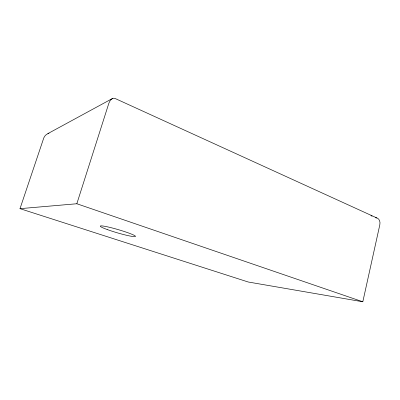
<?xml version="1.0" encoding="UTF-8"?>
<svg xmlns="http://www.w3.org/2000/svg" width="400" height="400" viewBox="0 0 400 400"><rect width="100%" height="100%" fill="white"/><g stroke="black" fill="none" stroke-linecap="round" stroke-linejoin="round"><path stroke-width="0.6" d="M376.76 217.91L114.975 98.425L113.77 98.225L112.575 98.445L47.96 133.565L45.35 135.345L43.835 137.76L20 208.665L248.245 282.01L362.815 301.775L379.795 224.91A7.53 5.51 -61.8 0 0 375.505 217.735M20 208.665L76.83 203.75L108.855 103.245L110.42 100.135L112.575 98.445M47.96 133.565L49.025 133.185M76.83 203.75L362.815 301.775M370.96 215.665L372.095 216.185M107.76 229.74A18.32 1.66 16.3 0 0 135.41 236.49A18.32 1.66 16.3 0 0 110.5 227.55A18.32 1.66 16.3 0 0 107.76 229.74"/></g></svg>
